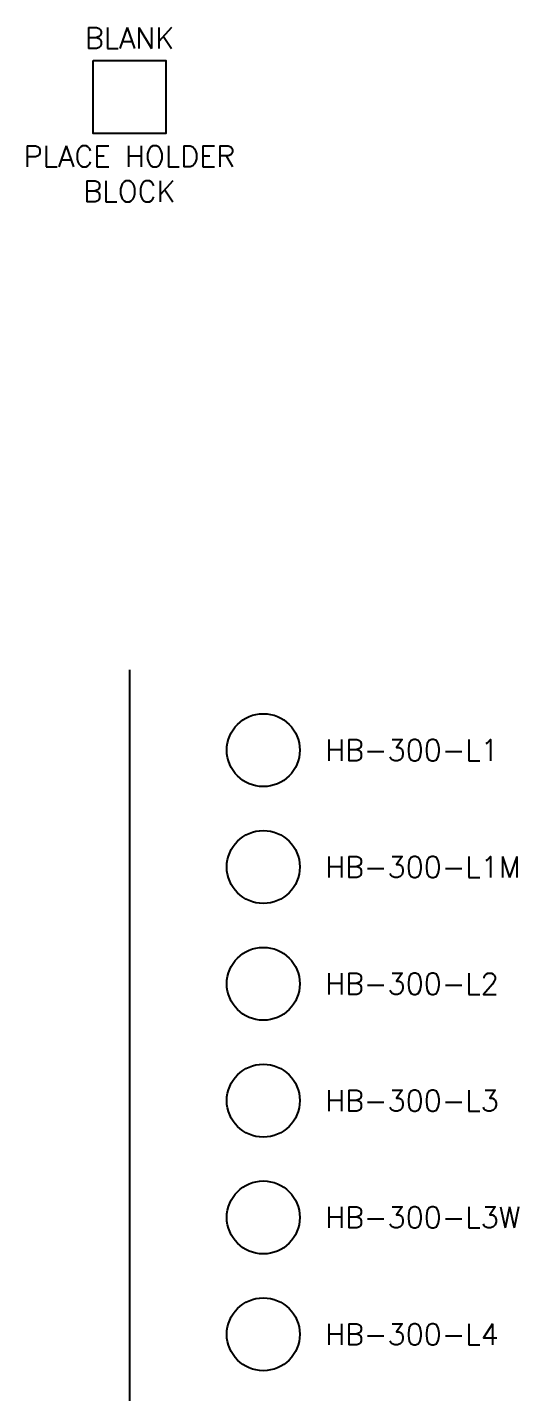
# Model space of a CAD drawing. Header units: inches. Extents: x -312 to 59, y -182 to 37.
# Drawn here: x -212.32 to -206.73, y 20.28 to 35.83 of the extents above; entities that cross this region are included whole.
import ezdxf
from ezdxf.enums import TextEntityAlignment as Align

# ---------------------------------------------------------------- set-up
doc = ezdxf.new("R2010")
doc.units = ezdxf.units.IN
doc.header["$MEASUREMENT"] = 0
doc.set_wipeout_variables(frame=1)
doc.styles.add('ROMANS', font='ROMANS.shx')

# ---------------------------------------------------------------- blocks, each defined once
blk = doc.blocks.new('HB-300-L1')
blk.add_circle((0, 0), 0.415)
at = {"style": 'ROMANS'}
blk.add_text('HB-300-L1', height=0.24, dxfattribs=at).set_placement((0.704, -0.12))
blk = doc.blocks.new('HB-300-L1M')
blk.add_circle((0, 0), 0.415)
at = {"style": 'ROMANS'}
blk.add_text('HB-300-L1M', height=0.24, dxfattribs=at).set_placement((0.704, -0.12))
blk = doc.blocks.new('HB-300-L2')
blk.add_circle((0, 0), 0.415)
at = {"style": 'ROMANS'}
blk.add_text('HB-300-L2', height=0.24, dxfattribs=at).set_placement((0.704, -0.12))
blk = doc.blocks.new('HB-300-L3')
blk.add_circle((0, 0), 0.415)
at = {"style": 'ROMANS'}
blk.add_text('HB-300-L3', height=0.24, dxfattribs=at).set_placement((0.704, -0.12))
blk = doc.blocks.new('HB-300-L3W')
blk.add_circle((0, 0), 0.415)
at = {"style": 'ROMANS'}
blk.add_text('HB-300-L3W', height=0.24, dxfattribs=at).set_placement((0.704, -0.12))
blk = doc.blocks.new('HB-300-L4')
blk.add_circle((0, 0), 0.415)
at = {"style": 'ROMANS'}
blk.add_text('HB-300-L4', height=0.24, dxfattribs=at).set_placement((0.704, -0.12))
blk = doc.blocks.new('RISERPLACEHOLDERBLOCK')
at = {"insert": (0, -0.874), "char_height": 0.24, "width": 5.724, "attachment_point": 5, "style": 'ROMANS'}
blk.add_mtext('PLACE HOLDER\\PBLOCK', dxfattribs=at)
at = {"style": 'ROMANS'}
blk.add_attdef('PLACEHOLDER_NAME', text='', height=0.24, dxfattribs=at).set_placement((0, 0.674), align=Align.MIDDLE_CENTER)
blk.add_wipeout([(-0.415, 0.415), (0.415, 0.415), (0.415, -0.415), (-0.415, -0.415)])
blk.add_lwpolyline([(-0.415, 0.415), (0.415, 0.415), (0.415, -0.415), (-0.415, -0.415)], close=True)

msp = doc.modelspace()

# ---------------------------------------------------------------- linework, layer by layer
msp.add_line((-211.155, 28.51486), (-211.155, 4.38944))

# ---------------------------------------------------------------- block references
msp.add_blockref('RISERPLACEHOLDERBLOCK', (-211.155, 35.03464)).add_auto_attribs({'PLACEHOLDER_NAME': 'BLANK'})
for name, p in [('HB-300-L1', (-209.63292, 27.59986)), ('HB-300-L1M', (-209.63292, 26.26986)), ('HB-300-L2', (-209.63292, 24.93986)), ('HB-300-L3', (-209.63292, 23.60986)), ('HB-300-L3W', (-209.63292, 22.27986)), ('HB-300-L4', (-209.63292, 20.94986))]:
    msp.add_blockref(name, p)

doc.saveas('drawing.dxf')
